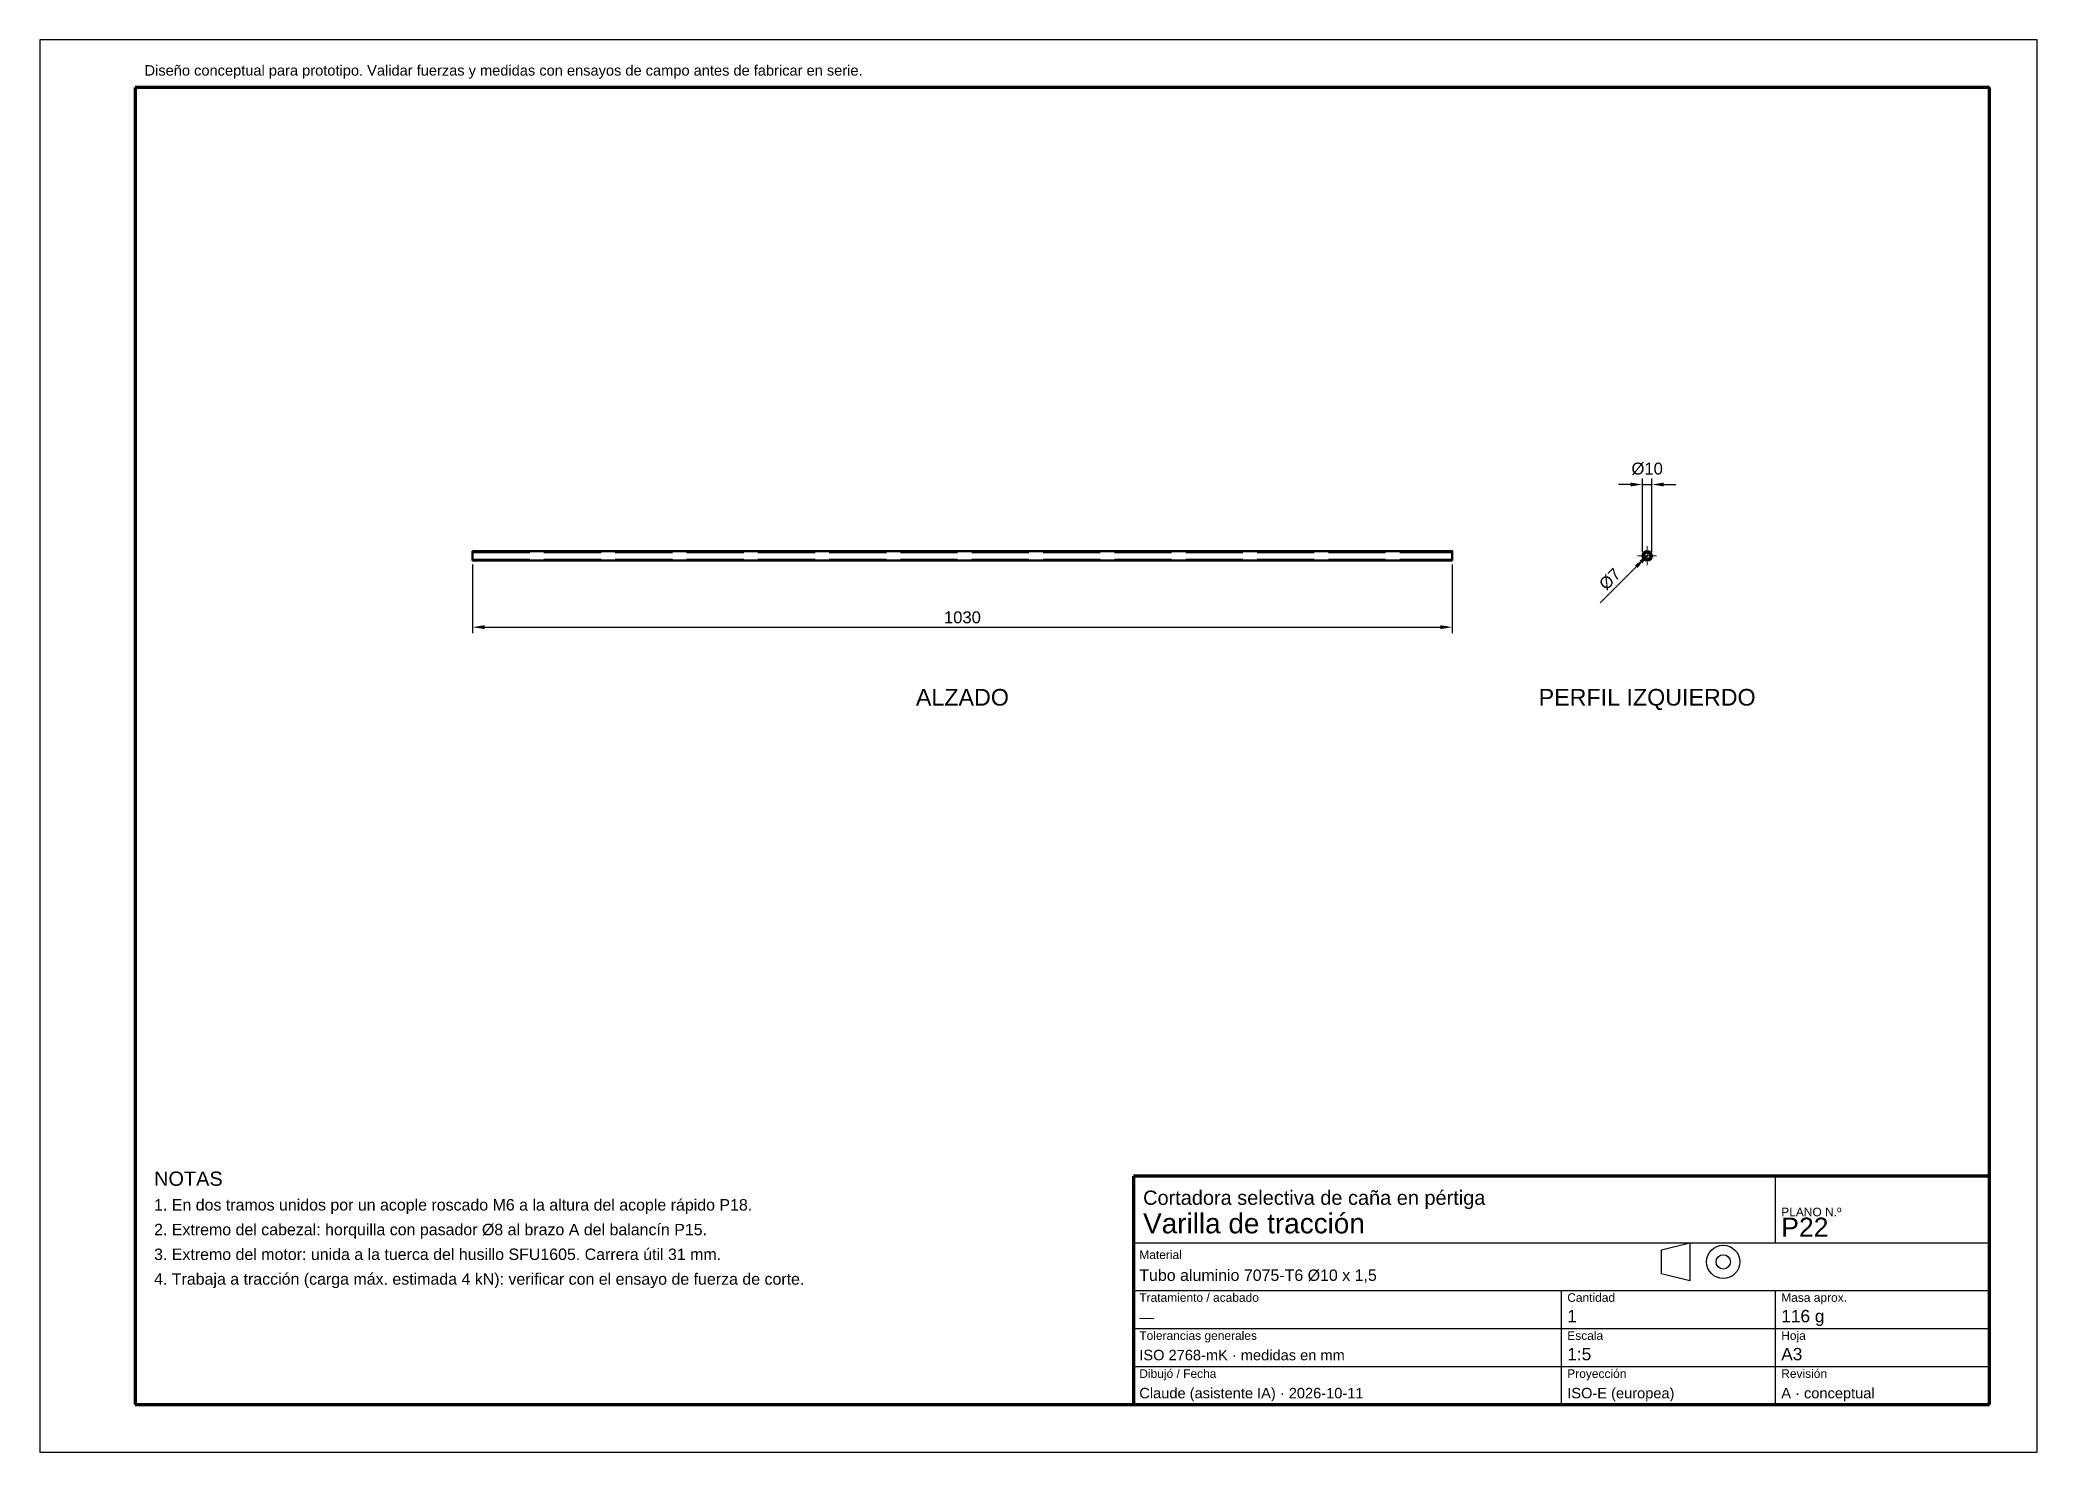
# Model space of a CAD drawing. Header units: millimetres. Extents: x 0 to 2100, y 0 to 1485.
import ezdxf
from ezdxf.enums import TextEntityAlignment as Align

# ---------------------------------------------------------------- set-up
doc = ezdxf.new("R2010")
doc.units = ezdxf.units.MM
doc.header["$LTSCALE"] = 5
doc.linetypes.add('ACAD_ISO02W100', pattern=[15, 12, -3])
doc.linetypes.add('ACAD_ISO04W100', pattern=[30, 24, -3, 0, -3])
for name, color, linetype, lineweight in [('COTAS', 4, 'Continuous', 18), ('EJES', 1, 'ACAD_ISO04W100', 18), ('MARCO', 7, 'Continuous', 70), ('OCULTAS', 8, 'ACAD_ISO02W100', 25), ('TEXTO', 7, 'Continuous', 25), ('VISIBLE', 7, 'Continuous', 50)]:
    doc.layers.add(name, color=color, linetype=linetype, lineweight=lineweight)
doc.styles.get("Standard").update_dxf_attribs({"font": 'arial.ttf'})
doc.dimstyles.new('ISO25', dxfattribs={"dimscale": 5, "dimtxt": 2.5, "dimasz": 2.5, "dimexe": 1.25, "dimexo": 0.8, "dimgap": 0.8, "dimtad": 1, "dimdec": 1, "dimtxsty": 'Standard', "dimcen": 2.5, "dimclrd": 4, "dimclre": 4, "dimclrt": 7, "dimazin": 3, "dimtfac": 1, "dimtmove": 0, "dimatfit": 3})

msp = doc.modelspace()

# ---------------------------------------------------------------- linework, layer by layer
at = {"layer": 'EJES'}
for p, q in [((1690, 932.5), (1690, 952.5)), ((1680, 942.5), (1700, 942.5))]:
    msp.add_line(p, q, dxfattribs=at)
at = {"layer": 'MARCO'}
for p, q in [((2050, 1435), (100, 1435)), ((100, 1435), (100, 50)), ((2050, 50), (2050, 1435)), ((2050, 290), (1150, 290)), ((1150, 290), (1150, 50)), ((2050, 50), (2050, 290)), ((100, 50), (2050, 50)), ((1150, 50), (2050, 50))]:
    msp.add_line(p, q, dxfattribs=at)
at = {"layer": 'OCULTAS'}
for p, q in [((455, 946), (1485, 946)), ((455, 939), (1485, 939))]:
    msp.add_line(p, q, dxfattribs=at)
for radius in [5, 3.5]:
    msp.add_circle((1690, 942.5), radius, dxfattribs=at)
for points in [[(455, 937.5), (455, 937.63), (455, 938), (455, 938.59), (455, 939.38), (455, 940.33), (455, 941.39), (455, 942.5), (455, 943.61), (455, 944.67), (455, 945.62), (455, 946.41), (455, 947), (455, 947.37), (455, 947.5)], [(455, 939), (455, 939.09), (455, 939.35), (455, 939.76), (455, 940.32), (455, 940.98), (455, 941.72), (455, 942.5), (455, 943.28), (455, 944.02), (455, 944.68), (455, 945.24), (455, 945.65), (455, 945.91), (455, 946)], [(455, 946), (455, 945.91), (455, 945.65), (455, 945.24), (455, 944.68), (455, 944.02), (455, 943.28), (455, 942.5), (455, 941.72), (455, 940.98), (455, 940.32), (455, 939.76), (455, 939.35), (455, 939.09), (455, 939)], [(1485, 937.5), (1485, 937.63), (1485, 938), (1485, 938.59), (1485, 939.38), (1485, 940.33), (1485, 941.39), (1485, 942.5), (1485, 943.61), (1485, 944.67), (1485, 945.62), (1485, 946.41), (1485, 947), (1485, 947.37), (1485, 947.5)], [(1485, 939), (1485, 939.09), (1485, 939.35), (1485, 939.76), (1485, 940.32), (1485, 940.98), (1485, 941.72), (1485, 942.5), (1485, 943.28), (1485, 944.02), (1485, 944.68), (1485, 945.24), (1485, 945.65), (1485, 945.91), (1485, 946)], [(1485, 946), (1485, 945.91), (1485, 945.65), (1485, 945.24), (1485, 944.68), (1485, 944.02), (1485, 943.28), (1485, 942.5), (1485, 941.72), (1485, 940.98), (1485, 940.32), (1485, 939.76), (1485, 939.35), (1485, 939.09), (1485, 939)]]:
    msp.add_open_spline(points, degree=1, dxfattribs=at)
at = {"layer": 'TEXTO'}
for p, q in [((2100, 1485), (0, 1485)), ((0, 1485), (0, 0)), ((2100, 0), (2100, 1485)), ((1825, 220), (1825, 290)), ((1150, 220), (2050, 220)), ((1705, 212.5), (1735, 220)), ((1705, 187.5), (1705, 212.5)), ((1735, 220), (1735, 180)), ((1150, 170), (2050, 170)), ((1600, 50), (1600, 170)), ((1735, 180), (1705, 187.5)), ((1825, 50), (1825, 170)), ((1150, 130), (2050, 130)), ((1150, 90), (2050, 90)), ((0, 0), (2100, 0))]:
    msp.add_line(p, q, dxfattribs=at)
for radius in [17.5, 7.5]:
    msp.add_circle((1770, 200), radius, dxfattribs=at)
at = {"layer": 'VISIBLE'}
for p, q in [((455, 947.5), (1485, 947.5)), ((455, 937.5), (1485, 937.5))]:
    msp.add_line(p, q, dxfattribs=at)
for radius in [5, 3.5]:
    msp.add_circle((1690, 942.5), radius, dxfattribs=at)
for points in [[(455, 947.5), (455, 947.37), (455, 947), (455, 946.41), (455, 945.62), (455, 944.67), (455, 943.61), (455, 942.5), (455, 941.39), (455, 940.33), (455, 939.38), (455, 938.59), (455, 938), (455, 937.63), (455, 937.5)], [(1485, 947.5), (1485, 947.37), (1485, 947), (1485, 946.41), (1485, 945.62), (1485, 944.67), (1485, 943.61), (1485, 942.5), (1485, 941.39), (1485, 940.33), (1485, 939.38), (1485, 938.59), (1485, 938), (1485, 937.63), (1485, 937.5)]]:
    msp.add_open_spline(points, degree=1, dxfattribs=at)

# ---------------------------------------------------------------- texts
at = {"layer": 'TEXTO'}
for s, height, p in [('Diseño conceptual para prototipo. Validar fuerzas y medidas con ensayos de campo antes de fabricar en serie.', 11, (110, 1447.5)), ('NOTAS', 15, (120, 280)), ('Cortadora selectiva de caña en pértiga', 15, (1160, 260)), ('1. En dos tramos unidos por un acople roscado M6 a la altura del acople rápido P18.', 12, (120, 254)), ('Varilla de tracción', 21, (1160, 230)), ('PLANO N.º', 9, (1831, 248)), ('2. Extremo del cabezal: horquilla con pasador Ø8 al brazo A del balancín P15.', 12, (120, 228)), ('P22', 20, (1831, 226.5)), ('3. Extremo del motor: unida a la tuerca del husillo SFU1605. Carrera útil 31 mm.', 12, (120, 202)), ('Material', 9, (1156, 203)), ('Tubo aluminio 7075-T6 Ø10 x 1,5', 12, (1156, 180)), ('4. Trabaja a tracción (carga máx. estimada 4 kN): verificar con el ensayo de fuerza de corte.', 12, (120, 176)), ('Tratamiento / acabado', 9, (1156, 158)), ('Cantidad', 9, (1606, 158)), ('1', 13, (1606, 136.5)), ('Masa aprox.', 9, (1831, 158)), ('116 g', 13, (1831, 136.5)), ('—', 11, (1156, 136.5)), ('Tolerancias generales', 9, (1156, 118)), ('Escala', 9, (1606, 118)), ('Hoja', 9, (1831, 118)), ('ISO 2768-mK · medidas en mm', 11, (1156, 96.5)), ('1:5', 13, (1606, 96.5)), ('A3', 13, (1831, 96.5)), ('Dibujó / Fecha', 9, (1156, 78)), ('Proyección', 9, (1606, 78)), ('Revisión', 9, (1831, 78)), ('Claude (asistente IA) · 2026-10-11', 11, (1156, 56.5)), ('ISO-E (europea)', 11, (1606, 56.5)), ('A · conceptual', 11, (1831, 56.5))]:
    msp.add_text(s, height=height, dxfattribs=at).set_placement(p)
for s, p in [('ALZADO', (970, 802.5)), ('PERFIL IZQUIERDO', (1690, 802.5))]:
    msp.add_text(s, height=17.5, dxfattribs=at).set_placement(p, align=Align.TOP_CENTER)

# ---------------------------------------------------------------- dimensions: what is measured, and where the dimension line sits
at = {"layer": 'COTAS'}
msp.add_linear_dim(base=(1685, 1017.5), p1=(1685, 942.5), p2=(1695, 942.5), text='%%c10', dimstyle='ISO25', dxfattribs=at).render()
msp.add_linear_dim(base=(455, 867.5), p1=(455, 937.5), p2=(1485, 937.5), dimstyle='ISO25', dxfattribs=at).render()
msp.add_diameter_dim_2p(p1=(1692.47, 944.97), p2=(1687.53, 940.03), text='%%c7', dimstyle='ISO25', override={"dimtmove": 0}, dxfattribs=at).render()

doc.saveas('drawing.dxf')
